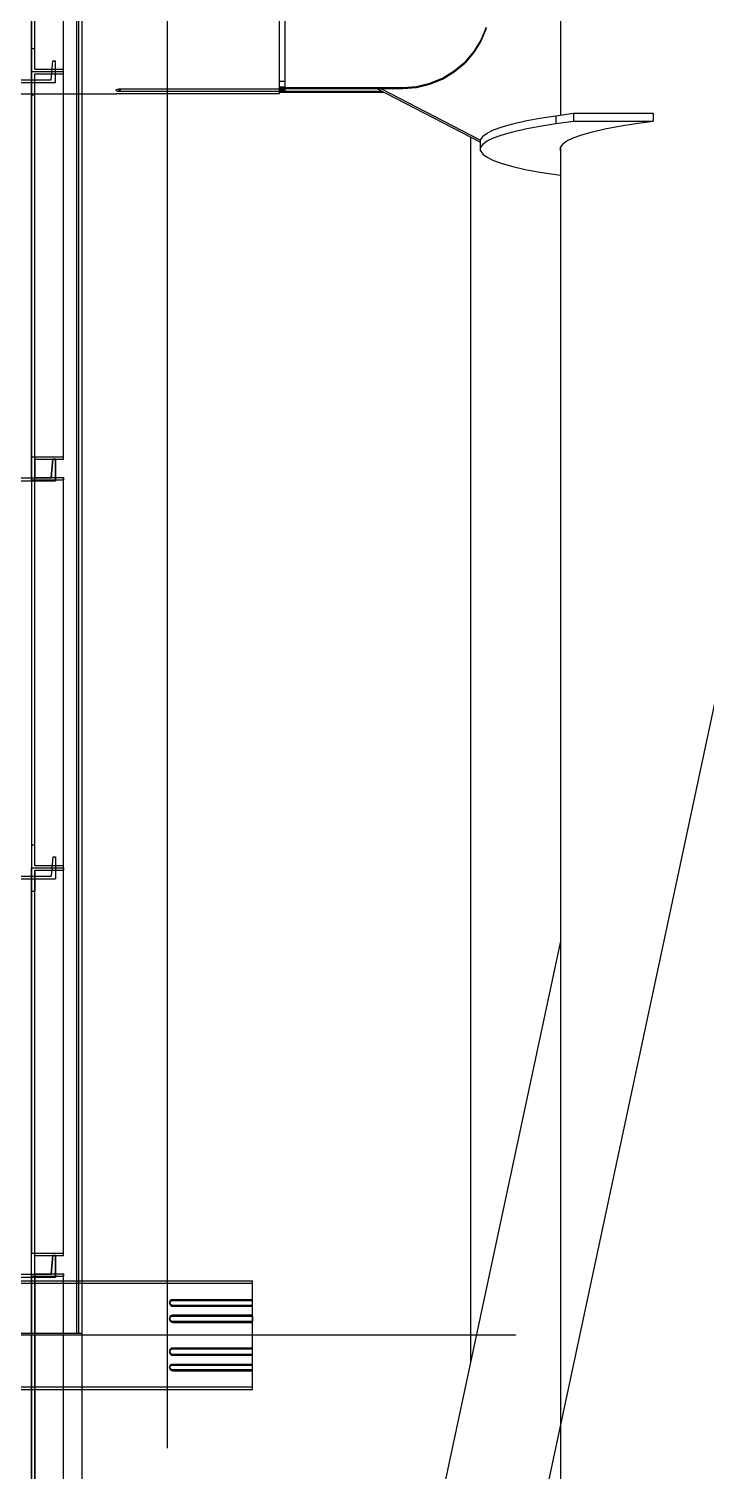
# Model space of a CAD drawing. Header units: millimetres. Extents: x 150209.93 to 150215.05, y 136675.65 to 136679.93.
# Drawn here: x 150213.5725 to 150213.6065, y 136678.7052 to 136678.7776 of the extents above; entities that cross this region are included whole.
import ezdxf

# ---------------------------------------------------------------- set-up
doc = ezdxf.new("R2010")
doc.units = ezdxf.units.MM
doc.header["$LTSCALE"] = 0.25
for name, pattern in [('CENTER', [50.8, 31.75, -6.35, 6.35, -6.35]), ('XKITLINE00', [0]), ('XKITLINE02', [4, 2, -2]), ('XKITLINE03', [6, 3, -1, 1, -1])]:
    doc.linetypes.add(name, pattern=pattern)

# ---------------------------------------------------------------- blocks, each defined once
blk = doc.blocks.new('çatıı')
at = {"color": 8, "linetype": 'CENTER'}
for p, q in [((23255, 16877.2), (23255, 15209.12)), ((23430, 15740.27), (23255, 14920.27))]:
    blk.add_line(p, q, dxfattribs=at)
at = {"color": 1, "linetype": 'XKITLINE03'}
for p, q in [((23220.98, 16103.17), (23220.98, 15406.22)), ((23220.98, 15820.48), (23220.98, 15723.03)), ((23220.98, 15723.03), (23220.98, 15626.29)), ((23220.98, 15620.48), (23220.98, 15523.03)), ((23220.98, 15523.03), (23220.98, 15426.29)), ((23220.98, 15420.48), (23220.98, 15323.03)), ((23342.49, 15405.71), (22987.49, 15405.71)), ((23220.97, 15406.22), (23220.98, 13721.24))]:
    blk.add_line(p, q, dxfattribs=at)
at = {"color": 116, "linetype": 'XKITLINE02', "true_color": 0x136734}
for p, q in [((23232.3, 15406.22), (23232.3, 16090.06)), ((23232.83, 15406.22), (23232.83, 16090.12)), ((23220.98, 15727.93), (23220.98, 15826.28)), ((23221.78, 15723.61), (23221.78, 15826.28)), ((23220.98, 15723.03), (23220.98, 15820.48)), ((23228.98, 15723.03), (23228.98, 15821.06)), ((23233.68, 15717.45), (23233.68, 15763.1)), ((23220.98, 15728.83), (23221.78, 15728.83)), ((23225.92, 15720.98), (23226.3, 15725.78)), ((23225.92, 15720.98), (23226.3, 15725.78)), ((23226.3, 15725.78), (23226.98, 15725.78)), ((23226.98, 15720.28), (23226.98, 15725.78)), ((23226.98, 15720.28), (23226.98, 15725.78)), ((23220.98, 15717.2), (23220.98, 15723.03)), ((23220.98, 15723.03), (23228.98, 15723.03)), ((23220.98, 15723.03), (23228.98, 15723.03)), ((23220.98, 15620.46), (23220.98, 15722.1)), ((23221.78, 15723.61), (23228.98, 15723.61)), ((23221.78, 15717.2), (23221.78, 15722.44)), ((23221.78, 15722.44), (23228.98, 15722.44)), ((23221.78, 15620.46), (23221.78, 15722.1)), ((23228.98, 15722.1), (23228.98, 15723.03)), ((23228.98, 15625.71), (23228.98, 15722.1)), ((23214.98, 15720.28), (23226.98, 15720.28)), ((23216.04, 15720.98), (23225.92, 15720.98)), ((23220.98, 15717.2), (23221.78, 15717.2)), ((23220.98, 15626.29), (23228.98, 15626.29)), ((23220.98, 15626.28), (23220.98, 15620.48)), ((23220.98, 15626.28), (23221.78, 15626.28)), ((23220.98, 15626.28), (23220.98, 15528.83)), ((23221.78, 15626.28), (23221.78, 15621.06)), ((23221.78, 15523.61), (23221.78, 15626.28)), ((23221.78, 15625.71), (23228.98, 15625.71)), ((23225.92, 15620.98), (23226.3, 15625.78)), ((23226.3, 15625.78), (23225.92, 15620.98)), ((23226.3, 15625.78), (23226.98, 15625.78)), ((23226.98, 15620.28), (23226.98, 15625.78)), ((23226.98, 15625.78), (23226.98, 15620.28)), ((23214.98, 15620.28), (23226.98, 15620.28)), ((23216.04, 15620.98), (23225.92, 15620.98)), ((23220.98, 15620.48), (23228.98, 15620.48)), ((23220.98, 15620.48), (23220.98, 15523.03)), ((23220.98, 15620.46), (23221.78, 15620.46)), ((23221.78, 15621.06), (23228.98, 15621.06)), ((23228.98, 15621.06), (23228.98, 15620.48)), ((23228.98, 15523.03), (23228.98, 15621.06)), ((23220.98, 15528.83), (23220.98, 15523.03)), ((23220.98, 15528.83), (23221.78, 15528.83)), ((23220.98, 15523.03), (23228.98, 15523.03)), ((23220.98, 15517.2), (23220.98, 15523.03)), ((23220.98, 15523.03), (23228.98, 15523.03)), ((23221.78, 15523.61), (23228.98, 15523.61)), ((23221.78, 15522.44), (23221.78, 15517.2)), ((23221.78, 15522.44), (23228.98, 15522.44)), ((23221.78, 15420.46), (23221.78, 15522.44)), ((23226.3, 15525.78), (23225.92, 15520.98)), ((23226.3, 15525.78), (23225.92, 15520.98)), ((23226.3, 15525.78), (23226.98, 15525.78)), ((23226.98, 15525.78), (23226.98, 15520.28)), ((23226.98, 15525.78), (23226.98, 15520.28)), ((23228.98, 15523.03), (23228.98, 15522.44)), ((23228.98, 15425.71), (23228.98, 15523.03)), ((23214.98, 15520.28), (23226.98, 15520.28)), ((23216.04, 15520.98), (23225.92, 15520.98)), ((23220.98, 15420.46), (23220.98, 15520.98)), ((23220.98, 15517.2), (23221.78, 15517.2)), ((23220.98, 15426.29), (23228.98, 15426.29)), ((23220.98, 15420.48), (23220.98, 15426.28)), ((23220.98, 15426.28), (23221.78, 15426.28)), ((23221.78, 15323.61), (23221.78, 15426.28)), ((23221.78, 15425.71), (23228.98, 15425.71)), ((23225.92, 15420.98), (23226.3, 15425.78)), ((23226.3, 15425.78), (23225.92, 15420.98)), ((23226.3, 15425.78), (23226.98, 15425.78)), ((23226.98, 15420.28), (23226.98, 15425.78)), ((23226.98, 15425.78), (23226.98, 15420.28)), ((23216.04, 15420.98), (23225.92, 15420.98)), ((23220.98, 15420.98), (23220.98, 15328.83)), ((23221.78, 15421.06), (23228.98, 15421.06)), ((23221.78, 15420.98), (23221.78, 15328.83)), ((23228.98, 15421.06), (23228.98, 15420.48)), ((23228.98, 15323.03), (23228.98, 15421.06)), ((23053.5, 15418.75), (23276.47, 15418.75)), ((23207.48, 15419.35), (23233.68, 15419.35)), ((23214.98, 15420.28), (23226.98, 15420.28)), ((23220.98, 15420.48), (23228.98, 15420.48)), ((23220.98, 15323.03), (23220.98, 15420.48)), ((23220.98, 15420.46), (23221.78, 15420.46)), ((23255.62, 15413.96), (23255.62, 15413.68)), ((23255.62, 15413.68), (23255.65, 15413.82)), ((23255.62, 15413.68), (23255.66, 15413.46)), ((23276.47, 15413.46), (23276.47, 15414.36)), ((23255.62, 15409.98), (23255.62, 15409.7)), ((23255.66, 15413.46), (23255.78, 15413.26)), ((23255.78, 15413.26), (23255.97, 15413.11)), ((23255.97, 15413.11), (23256.21, 15413)), ((23256.21, 15413.29), (23256.21, 15413)), ((23256.21, 15413), (23256.47, 15412.97)), ((23256.47, 15413.25), (23256.47, 15412.97)), ((23256.47, 15412.97), (23276.47, 15412.97)), ((23276.47, 15409.18), (23276.47, 15410.92)), ((23255.62, 15409.7), (23255.65, 15409.84)), ((23255.62, 15409.7), (23255.66, 15409.45)), ((23255.66, 15409.45), (23255.78, 15409.23)), ((23255.78, 15409.23), (23255.94, 15409.09)), ((23255.94, 15409.09), (23255.97, 15409.05)), ((23255.97, 15409.05), (23256.21, 15408.92)), ((23256.21, 15408.92), (23256.47, 15408.88)), ((23256.47, 15409.18), (23256.47, 15408.88)), ((23256.47, 15408.88), (23276.47, 15408.88)), ((23232.3, 13721.24), (23232.29, 15406.22)), ((23232.83, 13721.24), (23232.82, 15406.22)), ((23276.47, 15402.24), (23276.47, 15406.22)), ((23255.66, 15401.96), (23255.62, 15401.72)), ((23255.62, 15401.72), (23255.66, 15401.47)), ((23255.62, 15401.72), (23255.62, 15401.44)), ((23255.66, 15401.68), (23255.62, 15401.44)), ((23255.62, 15401.44), (23255.66, 15401.19)), ((23255.78, 15402.18), (23255.66, 15401.96)), ((23255.78, 15401.9), (23255.66, 15401.68)), ((23255.66, 15401.47), (23255.78, 15401.25)), ((23255.66, 15401.19), (23255.78, 15400.97)), ((23255.78, 15402.18), (23255.94, 15402.33)), ((23255.78, 15401.9), (23255.97, 15402.08)), ((23255.78, 15401.25), (23255.97, 15401.07)), ((23255.78, 15400.97), (23255.97, 15400.79)), ((23255.97, 15402.36), (23255.94, 15402.33)), ((23255.97, 15402.36), (23256.21, 15402.49)), ((23255.97, 15402.08), (23256.21, 15402.17)), ((23255.97, 15401.07), (23256.21, 15400.96)), ((23255.97, 15400.79), (23256.21, 15400.68)), ((23256.21, 15402.49), (23256.47, 15402.53)), ((23256.21, 15402.17), (23256.47, 15402.24)), ((23256.21, 15400.96), (23256.47, 15400.92)), ((23256.21, 15400.96), (23256.21, 15400.68)), ((23256.21, 15400.68), (23256.47, 15400.64)), ((23256.47, 15402.53), (23276.47, 15402.53)), ((23256.47, 15402.53), (23256.47, 15402.24)), ((23256.47, 15402.24), (23276.47, 15402.24)), ((23256.47, 15400.92), (23276.47, 15400.92)), ((23256.47, 15400.92), (23256.47, 15400.64)), ((23256.47, 15400.64), (23276.47, 15400.64)), ((23255.66, 15397.96), (23255.62, 15397.74)), ((23255.62, 15397.74), (23255.65, 15397.6)), ((23255.62, 15397.74), (23255.62, 15397.46)), ((23255.62, 15397.46), (23255.66, 15397.68)), ((23255.62, 15397.46), (23255.66, 15397.24)), ((23255.65, 15397.6), (23255.66, 15397.52)), ((23255.78, 15398.15), (23255.66, 15397.96)), ((23255.78, 15397.87), (23255.66, 15397.68)), ((23255.66, 15397.52), (23255.78, 15397.32)), ((23255.66, 15397.24), (23255.78, 15397.04)), ((23255.78, 15398.15), (23255.97, 15398.31)), ((23255.78, 15397.87), (23255.97, 15398.03)), ((23255.78, 15397.32), (23255.94, 15397.19)), ((23255.78, 15397.04), (23255.97, 15396.89)), ((23255.94, 15397.19), (23255.97, 15397.17)), ((23255.97, 15398.31), (23256.21, 15398.41)), ((23255.97, 15398.03), (23256.21, 15398.13)), ((23255.97, 15397.17), (23256.21, 15397.08)), ((23255.97, 15396.89), (23256.21, 15396.8)), ((23256.21, 15398.41), (23256.47, 15398.44)), ((23256.21, 15398.41), (23256.21, 15398.13)), ((23256.21, 15398.13), (23256.47, 15398.16)), ((23256.21, 15397.08), (23256.47, 15397.05)), ((23256.21, 15396.8), (23256.47, 15396.76)), ((23256.47, 15398.44), (23276.47, 15398.44)), ((23256.47, 15398.44), (23256.47, 15398.16)), ((23256.47, 15398.16), (23276.47, 15398.16)), ((23256.47, 15397.05), (23276.47, 15397.05)), ((23256.47, 15397.05), (23256.47, 15396.76)), ((23256.47, 15396.76), (23276.47, 15396.76)), ((23053.5, 15392.67), (23276.47, 15392.67)), ((23207.48, 15392.07), (23233.67, 15392.07)), ((23276.47, 15393.64), (23276.47, 15393.75))]:
    blk.add_line(p, q, dxfattribs=at)
at = {"color": 8, "linetype": 'XKITLINE00'}
for p, q in [((23353.8, 15770.29), (23353.8, 15712.12)), ((23283.2, 15718.71), (23283.2, 15763.01)), ((23284.7, 15722.56), (23284.7, 15762.55)), ((23335.12, 15734.1), (23333.8, 15730.94)), ((23335.12, 15733.85), (23333.8, 15730.69)), ((23333.8, 15730.94), (23331.99, 15728.02)), ((23333.8, 15730.69), (23331.99, 15727.77)), ((23327.13, 15723.19), (23329.75, 15725.42)), ((23327.13, 15722.94), (23329.75, 15725.16)), ((23331.99, 15728.02), (23329.75, 15725.42)), ((23331.99, 15727.77), (23329.75, 15725.16)), ((23284.7, 15719.17), (23284.7, 15722.56)), ((23324.18, 15721.4), (23327.13, 15723.19)), ((23324.18, 15721.15), (23327.13, 15722.94)), ((23242.11, 15718.39), (23242.19, 15718.46)), ((23242.11, 15718.39), (23242.11, 15718.33)), ((23242.11, 15718.33), (23242.19, 15718.26)), ((23242.19, 15718.46), (23242.36, 15718.56)), ((23242.19, 15718.26), (23242.36, 15718.21)), ((23242.36, 15718.56), (23242.6, 15718.64)), ((23242.36, 15718.21), (23242.6, 15718.16)), ((23242.6, 15718.64), (23242.89, 15718.69)), ((23242.6, 15718.16), (23242.89, 15718.13)), ((23242.89, 15718.69), (23243.2, 15718.71)), ((23242.89, 15718.69), (23242.89, 15718.13)), ((23242.89, 15718.13), (23243.2, 15718.12)), ((23243.2, 15718.71), (23283.2, 15718.71)), ((23243.2, 15718.71), (23243.2, 15718.12)), ((23243.2, 15718.12), (23283.2, 15718.12)), ((23283.2, 15720.61), (23284.7, 15720.61)), ((23283.2, 15719.17), (23284.7, 15719.17)), ((23283.2, 15719.03), (23314.2, 15719.03)), ((23283.2, 15718.77), (23314.2, 15718.77)), ((23283.2, 15718.71), (23283.2, 15718.54)), ((23283.2, 15717.51), (23283.2, 15718.71)), ((23283.2, 15718.54), (23284.7, 15718.54)), ((23283.2, 15718.29), (23284.7, 15718.29)), ((23283.2, 15717.99), (23284.7, 15717.99)), ((23283.2, 15717.93), (23284.7, 15717.93)), ((23283.2, 15717.88), (23309.43, 15717.88)), ((23284.7, 15718.11), (23284.7, 15718.76)), ((23284.7, 15718.14), (23308.94, 15718.14)), ((23284.7, 15718.11), (23284.7, 15717.99)), ((23284.7, 15717.99), (23284.7, 15717.93)), ((23307.7, 15718.77), (23333.76, 15705.32)), ((23308.69, 15718.77), (23333.76, 15705.83)), ((23314.2, 15719.03), (23317.64, 15719.29)), ((23314.2, 15718.77), (23317.64, 15719.04)), ((23314.2, 15719.03), (23314.2, 15718.77)), ((23317.64, 15719.29), (23320.99, 15720.09)), ((23317.64, 15719.04), (23320.99, 15719.84)), ((23317.64, 15719.29), (23317.64, 15719.04)), ((23320.99, 15720.09), (23324.18, 15721.4)), ((23320.99, 15719.84), (23324.18, 15721.15)), ((23087.8, 15717.45), (23242.19, 15717.45)), ((23242.11, 15717.48), (23242.19, 15717.49)), ((23242.11, 15717.48), (23242.11, 15717.46)), ((23242.11, 15717.46), (23242.19, 15717.45)), ((23242.19, 15717.49), (23242.36, 15717.5)), ((23242.19, 15717.45), (23242.36, 15717.49)), ((23242.36, 15717.5), (23242.6, 15717.51)), ((23242.36, 15717.49), (23242.52, 15717.5)), ((23242.6, 15717.51), (23242.89, 15717.51)), ((23242.89, 15717.51), (23243.2, 15717.51)), ((23243.2, 15717.51), (23283.2, 15717.51)), ((23341.83, 15709.92), (23344.98, 15710.64)), ((23344.98, 15710.64), (23348.59, 15711.32)), ((23348.59, 15711.32), (23352.65, 15711.96)), ((23352.65, 15711.96), (23357.11, 15712.56)), ((23352.65, 15711.96), (23352.65, 15709.98)), ((23357.11, 15712.56), (23377.11, 15712.56)), ((23357.11, 15712.56), (23357.11, 15710.57)), ((23377.11, 15712.56), (23377.11, 15710.57)), ((23334.31, 15706.79), (23335.4, 15707.6)), ((23335.4, 15707.6), (23337.03, 15708.4)), ((23337.03, 15708.4), (23339.18, 15709.17)), ((23337.03, 15706.41), (23339.18, 15707.19)), ((23339.18, 15709.17), (23341.83, 15709.92)), ((23339.18, 15707.19), (23341.83, 15707.94)), ((23341.83, 15707.94), (23344.98, 15708.66)), ((23344.98, 15708.66), (23348.59, 15709.34)), ((23348.59, 15709.34), (23352.65, 15709.98)), ((23352.65, 15709.98), (23357.11, 15710.57)), ((23357.03, 15706.41), (23359.18, 15707.19)), ((23357.11, 15710.57), (23377.11, 15710.57)), ((23359.18, 15707.19), (23361.83, 15707.94)), ((23361.83, 15707.94), (23364.98, 15708.66)), ((23364.98, 15708.66), (23368.59, 15709.34)), ((23368.59, 15709.34), (23372.65, 15709.98)), ((23372.65, 15709.98), (23377.11, 15710.57)), ((23331.2, 15706.65), (23331.2, 15398.75)), ((23334.31, 15706.79), (23333.76, 15705.97)), ((23333.76, 15703.16), (23333.76, 15705.97)), ((23334.31, 15704.81), (23333.76, 15703.99)), ((23334.31, 15704.81), (23335.4, 15705.62)), ((23335.4, 15705.62), (23337.03, 15706.41)), ((23354.31, 15704.81), (23353.76, 15703.99)), ((23353.76, 15703.99), (23353.76, 15703.16)), ((23353.8, 15704.03), (23353.8, 15132.31)), ((23354.31, 15704.81), (23355.4, 15705.62)), ((23355.4, 15705.62), (23357.03, 15706.41)), ((23333.76, 15703.16), (23334.31, 15702.34)), ((23334.31, 15702.34), (23335.4, 15701.53)), ((23335.4, 15701.53), (23337.03, 15700.74)), ((23337.03, 15700.74), (23339.18, 15699.96)), ((23339.18, 15699.96), (23341.83, 15699.21)), ((23353.76, 15703.16), (23353.8, 15703.12)), ((23341.83, 15699.21), (23344.98, 15698.49)), ((23344.98, 15698.49), (23348.59, 15697.81)), ((23348.59, 15697.81), (23352.65, 15697.17)), ((23352.65, 15697.17), (23353.8, 15697.02)), ((23353.8, 15504.65), (23319.07, 15341.95))]:
    blk.add_line(p, q, dxfattribs=at)
at = {"color": 7, "linetype": 'XKITLINE00'}
for p, q in [((23233.68, 15406.22), (23233.68, 15717.45)), ((23233.68, 15419.35), (23276.47, 15419.35)), ((23276.47, 15413.46), (23276.47, 15419.35)), ((23255.66, 15414.18), (23255.62, 15413.96)), ((23255.62, 15413.96), (23255.66, 15413.74)), ((23255.65, 15413.82), (23255.66, 15413.9)), ((23255.78, 15414.37), (23255.66, 15414.18)), ((23255.78, 15414.09), (23255.66, 15413.9)), ((23255.66, 15413.74), (23255.78, 15413.54)), ((23255.78, 15414.37), (23255.97, 15414.53)), ((23255.78, 15414.09), (23255.94, 15414.22)), ((23255.94, 15414.22), (23255.97, 15414.24)), ((23255.97, 15414.53), (23256.21, 15414.61)), ((23255.97, 15414.24), (23256.21, 15414.33)), ((23256.21, 15414.61), (23256.47, 15414.66)), ((23256.21, 15414.33), (23256.47, 15414.36)), ((23256.47, 15414.66), (23276.47, 15414.66)), ((23256.47, 15414.66), (23256.47, 15414.36)), ((23256.47, 15414.36), (23276.47, 15414.36)), ((23255.66, 15410.23), (23255.62, 15409.98)), ((23255.62, 15409.98), (23255.66, 15409.73)), ((23255.78, 15410.45), (23255.66, 15410.23)), ((23255.78, 15410.17), (23255.66, 15409.94)), ((23255.78, 15413.54), (23255.97, 15413.39)), ((23255.78, 15410.45), (23255.97, 15410.62)), ((23255.78, 15410.17), (23255.97, 15410.34)), ((23255.97, 15413.39), (23256.21, 15413.29)), ((23255.97, 15410.62), (23256.21, 15410.74)), ((23255.97, 15410.34), (23256.21, 15410.46)), ((23256.21, 15413.29), (23256.47, 15413.25)), ((23256.21, 15410.74), (23256.47, 15410.78)), ((23256.21, 15410.74), (23256.21, 15410.46)), ((23256.21, 15410.46), (23256.47, 15410.49)), ((23256.47, 15413.25), (23276.47, 15413.25)), ((23256.47, 15410.78), (23276.47, 15410.78)), ((23256.47, 15410.78), (23256.47, 15410.49)), ((23256.47, 15410.49), (23276.47, 15410.49)), ((23276.47, 15410.49), (23276.47, 15413.46)), ((23276.47, 15410.49), (23276.47, 15409.18)), ((23255.65, 15409.84), (23255.66, 15409.94)), ((23255.66, 15409.73), (23255.78, 15409.51)), ((23255.78, 15409.51), (23255.97, 15409.33)), ((23255.97, 15409.33), (23256.21, 15409.24)), ((23256.21, 15409.24), (23256.47, 15409.18)), ((23256.47, 15409.18), (23276.47, 15409.18)), ((23276.47, 15406.22), (23276.47, 15409.18)), ((23213.67, 15406.22), (23233.67, 15406.22)), ((23213.68, 15406.22), (23233.68, 15406.22)), ((23233.68, 15266.01), (23233.67, 15406.22)), ((23276.47, 15400.25), (23276.47, 15406.22)), ((23276.47, 15393.64), (23276.47, 15400.25)), ((23233.67, 15392.07), (23276.47, 15392.07)), ((23276.47, 15392.07), (23276.47, 15393.64))]:
    blk.add_line(p, q, dxfattribs=at)
at = {"color": 1, "linetype": 'XKITLINE00'}
for centre in [(23220.98, 15723.03), (23220.98, 15723.03), (23220.98, 15626.29), (23220.98, 15620.48), (23220.98, 15523.03), (23220.98, 15523.03), (23220.98, 15426.29), (23220.98, 15420.48), (23220.97, 15406.22), (23220.98, 15406.22), (23342.49, 15405.71)]:
    blk.add_circle(centre, 0.05, dxfattribs=at)

msp = doc.modelspace()

# ---------------------------------------------------------------- block references
at = {"xscale": 0.0002000170049888334, "yscale": 0.0002000170049888334, "zscale": 0.0002000170049888334}
msp.add_blockref('çatıı', (150208.928067, 136675.630592), dxfattribs=at)

doc.saveas('drawing.dxf')
